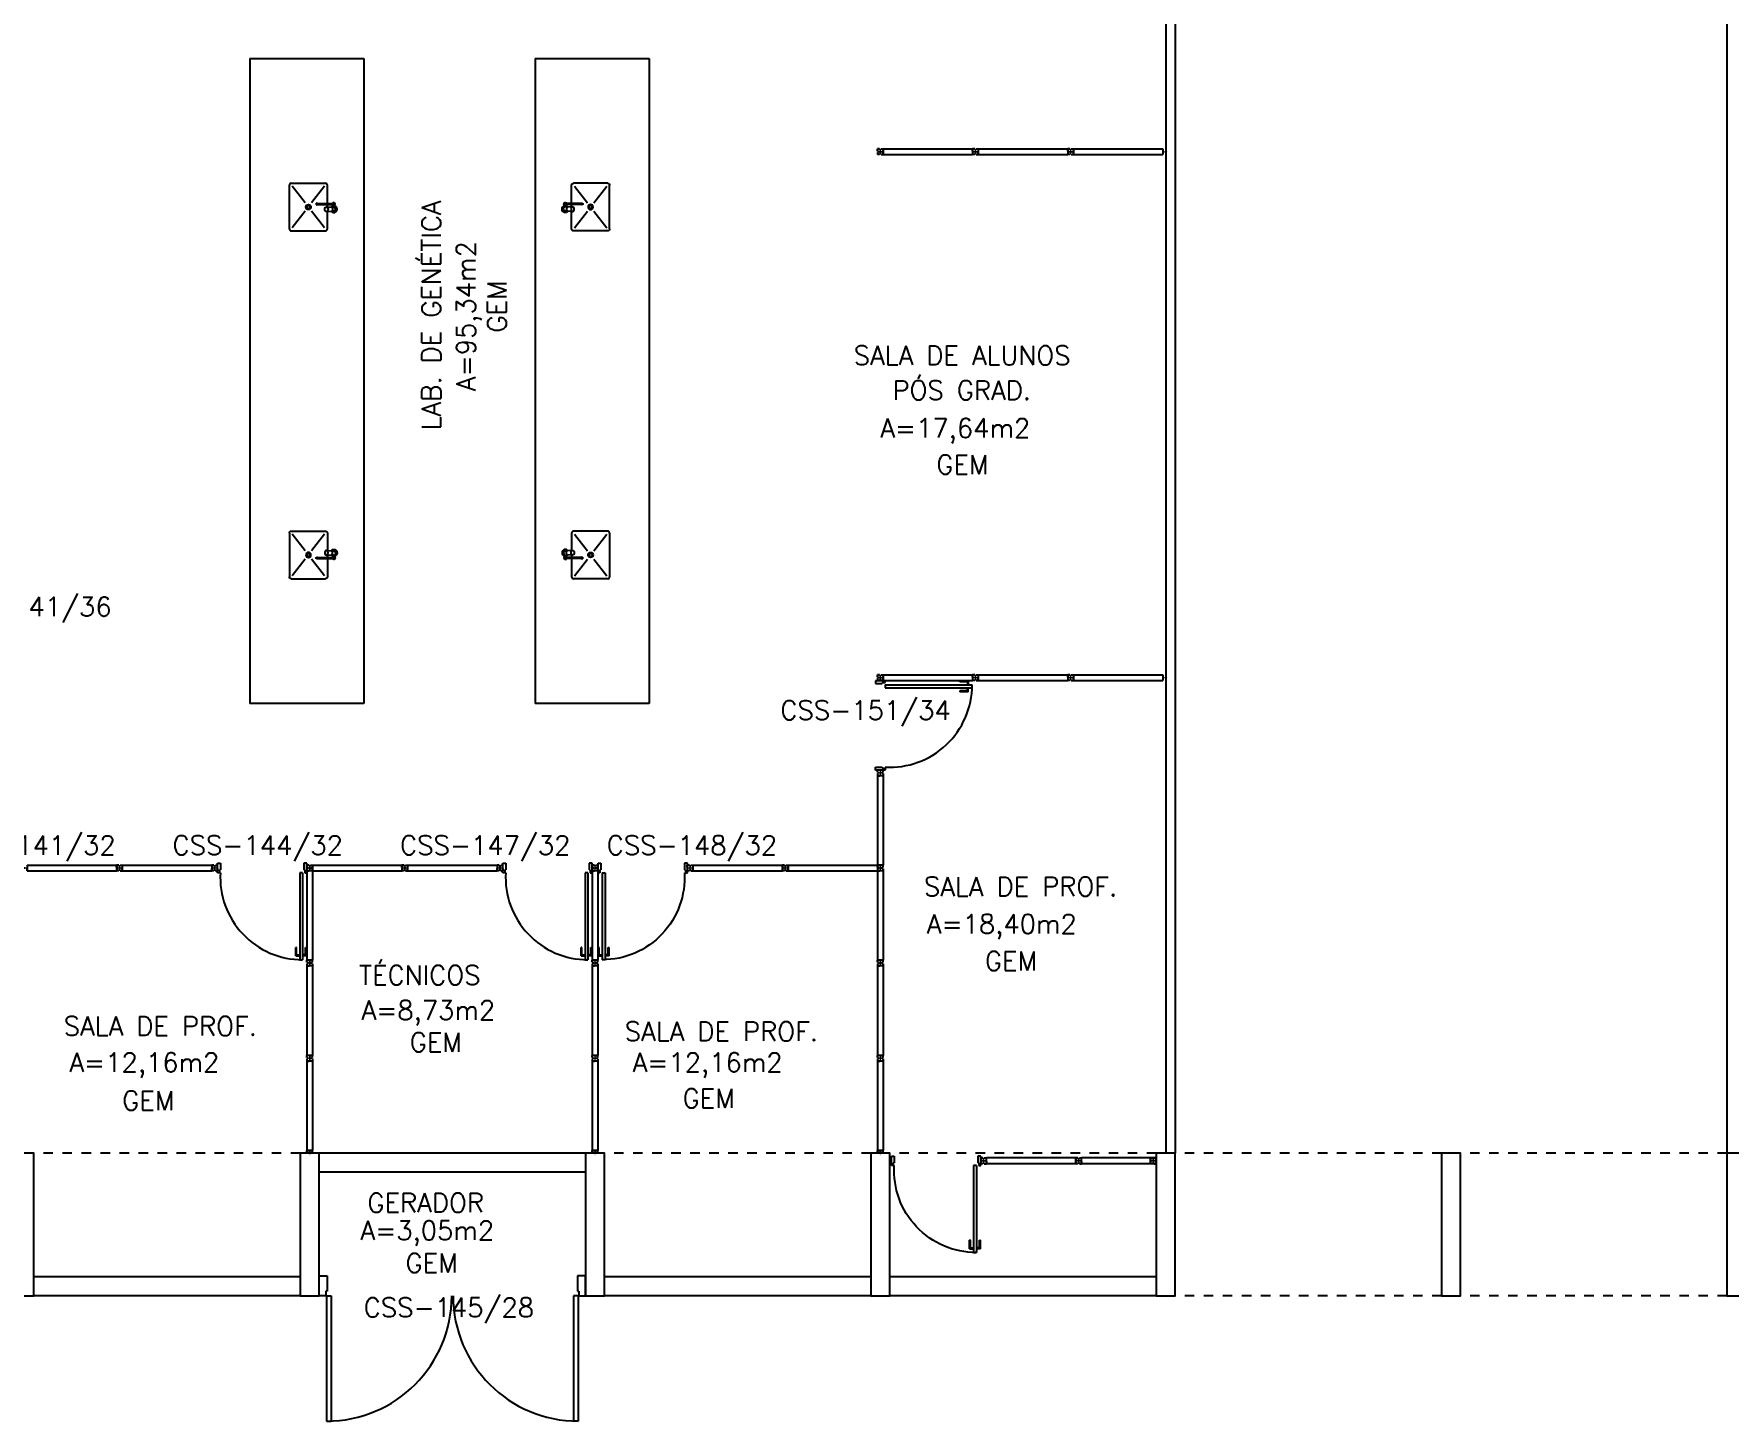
# Model space of a CAD drawing. Extents: x -248 to -11, y 347 to 447.
# Drawn here: x -93.07 to -75.24, y 387.75 to 402.34 of the extents above; entities that cross this region are included whole.
import ezdxf
from ezdxf.enums import TextEntityAlignment as Align

# ---------------------------------------------------------------- set-up
doc = ezdxf.new("R2010")
doc.units = 0
doc.header["$LTSCALE"] = 0.02
doc.header["$MEASUREMENT"] = 0
doc.linetypes.add('HIDDEN2', pattern=[0.1875, 0.125, -0.0625])
doc.layers.get('0').update_dxf_attribs({"linetype": 'CONTINUOUS'})
for name, color, linetype in [('ALV', 2, 'CONTINUOUS'), ('AREA', 2, 'CONTINUOUS'), ('BANC', 2, 'CONTINUOUS'), ('DIV', 2, 'CONTINUOUS'), ('EQUIP', 1, 'CONTINUOUS'), ('ESQ', 1, 'CONTINUOUS'), ('ESTR', 3, 'CONTINUOUS'), ('PROJ', 1, 'HIDDEN2'), ('TEXT_CENTRO_CUSTO', 1, 'CONTINUOUS'), ('TEXTO', 2, 'CONTINUOUS'), ('TEXTO-ENDEREÇO', 2, 'CONTINUOUS')]:
    doc.layers.add(name, color=color, linetype=linetype)
doc.styles.add('UNB-100', font='simplex.shx', dxfattribs={"height": 0.2})
doc.styles.add('UNB-100-1', font='simplex.shx', dxfattribs={"height": 0.2})

# ---------------------------------------------------------------- blocks, each defined once
blk = doc.blocks.new('PILAR-SSS')
blk.add_lwpolyline([(0.003, -42.962), (0.003, -44.462), (0.203, -44.462), (0.203, -42.962)], close=True)
blk = doc.blocks.new('PDV2E-SSS')
at = {"layer": 'DIV'}
for p, q in [((0.034, 0.925), (0.034, 0.835)), ((0.034, 0.925), (0.074, 0.925)), ((0.044, 0.915), (0.044, 0.835)), ((0.044, 0.915), (0.074, 0.915)), ((0.076, 0.05), (0.076, 0.965)), ((0.106, 0.965), (0.076, 0.965)), ((0.106, 0.05), (0.106, 0.965)), ((0.148, 0.925), (0.108, 0.925)), ((0.138, 0.915), (0.108, 0.915)), ((0.138, 0.915), (0.138, 0.835)), ((0.148, 0.925), (0.148, 0.835)), ((0.044, 0.835), (0.034, 0.835)), ((0.138, 0.835), (0.148, 0.835)), ((0.031, 0.05), (0.031, -0.05)), ((0.051, 0.05), (0.031, 0.05)), ((0.051, 0.02), (0.051, 0.05)), ((0.051, 0.02), (0.061, 0.02)), ((0.061, -0.05), (0.061, 0.02)), ((0.076, 0.05), (0.106, 0.05)), ((0.95, 0.02), (0.94, 0.02)), ((0.94, -0.05), (0.94, 0.02)), ((0.95, 0.02), (0.95, 0.05)), ((0.95, 0.05), (0.97, 0.05)), ((0.97, 0.05), (0.97, 0.035)), ((0.97, 0.035), (0.97, -0.035)), ((0.031, -0.05), (0.061, -0.05)), ((0.97, -0.05), (0.94, -0.05)), ((0.97, -0.035), (0.97, -0.05))]:
    blk.add_line(p, q, dxfattribs=at)
at = {"layer": 'DIV', "color": 1}
blk.add_arc((0.076, 0.1), 0.865, 356.6786, 90, dxfattribs=at)
blk = doc.blocks.new('DIV-SSS')
for p, q in [((-0.005, 0), (0.005, 0)), ((0, 0.005), (0, -0.005)), ((-0.03, -0.03), (-0.03, -0.97)), ((0.03, -0.03), (-0.03, -0.03)), ((-0.03, -0.03), (-0.009, -0.03)), ((-0.009, -0.03), (-0.027, -0.03)), ((-0.006, -0.02), (0.006, -0.02)), ((-0.006, -0.02), (-0.006, -0.03)), ((-0.005, -0.022), (0.005, -0.022)), ((-0.005, -0.022), (-0.005, -0.029)), ((0.005, -0.029), (-0.005, -0.029)), ((0.005, -0.03), (-0.005, -0.03)), ((0.005, -0.022), (0.005, -0.029)), ((0.006, -0.02), (0.006, -0.03)), ((0.03, -0.03), (0.03, -0.97)), ((0.03, -0.97), (-0.03, -0.97)), ((0.007, -0.999), (-0.007, -0.999)), ((-0.006, -0.98), (-0.006, -0.97)), ((-0.006, -0.98), (0.006, -0.98)), ((0.005, -0.97), (-0.005, -0.97)), ((0, -0.991), (0, -1.006)), ((0.006, -0.98), (0.006, -0.97))]:
    blk.add_line(p, q)
blk = doc.blocks.new('DIVMT-SSS')
for p, q in [((-0.03, 0.008), (-0.03, 0.03)), ((-0.006, 0.03), (-0.03, 0.03)), ((-0.03, 0.008), (-0.02, 0.008)), ((-0.02, -0.008), (-0.02, 0.008)), ((-0.006, 0.02), (-0.006, 0.03)), ((0.006, 0.02), (-0.006, 0.02)), ((-0.005, 0), (0.005, 0)), ((0.005, 0), (-0.005, 0)), ((0, 0.005), (0, -0.005)), ((0, -0.005), (0, 0.005)), ((0.006, 0.03), (0.03, 0.03)), ((0.006, 0.02), (0.006, 0.03)), ((0.03, 0.008), (0.02, 0.008)), ((0.02, -0.008), (0.02, 0.008)), ((0.03, 0.008), (0.03, 0.03)), ((-0.03, -0.008), (-0.03, -0.03)), ((-0.03, -0.008), (-0.02, -0.008)), ((-0.03, -0.03), (-0.03, -0.97)), ((-0.03, -0.03), (-0.009, -0.03)), ((0.03, -0.03), (-0.03, -0.03)), ((-0.03, -0.03), (-0.006, -0.03)), ((-0.009, -0.03), (-0.027, -0.03)), ((-0.006, -0.02), (-0.006, -0.03)), ((-0.006, -0.02), (0.006, -0.02)), ((-0.006, -0.02), (-0.006, -0.03)), ((0.006, -0.02), (-0.006, -0.02)), ((0.005, -0.03), (-0.005, -0.03)), ((0.006, -0.02), (0.006, -0.03)), ((0.006, -0.02), (0.006, -0.03)), ((0.03, -0.03), (0.006, -0.03)), ((0.03, -0.008), (0.02, -0.008)), ((0.03, -0.008), (0.03, -0.03)), ((0.03, -0.03), (0.03, -0.97)), ((0.03, -0.97), (-0.03, -0.97)), ((-0.006, -0.98), (-0.006, -0.97)), ((-0.006, -0.98), (0.006, -0.98)), ((0.006, -1.001), (-0.006, -1.001)), ((0.005, -0.97), (-0.005, -0.97)), ((0, -0.994), (0, -1.007)), ((0, -1.02), (0, -1.021)), ((0.006, -0.98), (0.006, -0.97))]:
    blk.add_line(p, q)
blk = doc.blocks.new('MTINI-SSS')
for p, q in [((-0.03, 0.008), (-0.03, 0.028)), ((-0.03, 0.028), (-0.008, 0.028)), ((-0.03, 0.008), (-0.02, 0.008)), ((-0.02, 0), (-0.02, 0.008)), ((-0.001, 0), (-0.02, 0)), ((-0.008, 0.019), (-0.008, 0.028)), ((0.008, 0.019), (-0.008, 0.019)), ((0.005, 0), (-0.005, 0)), ((0.02, 0), (-0.001, 0)), ((0, -0.005), (0, 0.005)), ((0.008, 0.019), (0.008, 0.028)), ((0.03, 0.028), (0.008, 0.028)), ((0.03, 0.008), (0.02, 0.008)), ((0.02, 0), (0.02, 0.008)), ((0.03, 0.008), (0.03, 0.028))]:
    blk.add_line(p, q)
blk = doc.blocks.new('MTT-SSS')
for p, q in [((-0.008, 0.03), (-0.03, 0.03)), ((-0.03, 0.03), (-0.03, 0.006)), ((-0.0185, 0.006), (-0.03, 0.006)), ((-0.0185, -0.006), (-0.0185, 0.006)), ((-0.008, 0.03), (-0.008, 0.02)), ((-0.008, 0.02), (0.008, 0.02)), ((-0.0051, 0), (0.0051, 0)), ((0, -0.0051), (0, 0.0051)), ((0.008, 0.03), (0.03, 0.03)), ((0.008, 0.03), (0.008, 0.02)), ((0.0205, -0.006), (0.0205, 0.006)), ((0.0205, 0.006), (0.03, 0.006)), ((0.03, 0.006), (0.03, 0.03)), ((-0.03, -0.03), (-0.03, -0.006)), ((-0.0185, -0.006), (-0.03, -0.006)), ((-0.008, -0.03), (-0.03, -0.03)), ((-0.008, -0.02), (0.008, -0.02)), ((-0.008, -0.03), (-0.008, -0.02)), ((0.008, -0.03), (0.008, -0.02)), ((0.008, -0.03), (0.03, -0.03)), ((0.0205, -0.006), (0.03, -0.006)), ((0.03, -0.006), (0.03, -0.03))]:
    blk.add_line(p, q)
blk = doc.blocks.new('INOXA1-P-SSS')
for p, q in [((0.12, 0.23), (0.12, 0.047)), ((0.22, 0.25), (0.14, 0.25)), ((0.15, 0.22), (0.287, 0.043)), ((0.5, 0.25), (0.22, 0.25)), ((0.353, 0.043), (0.49, 0.22)), ((0.52, 0.23), (0.52, -0.23)), ((0.043, 0.008), (0.043, -0.022)), ((0.062, 0.04), (0.071, 0.04)), ((0.131, 0.048), (0.076, 0.043)), ((0.131, -0.002), (0.076, 0.003)), ((0.22, -0.027), (0.054, -0.027)), ((0.22, -0.037), (0.054, -0.037)), ((0.063, -0.003), (0.063, -0.021)), ((0.12, -0.001), (0.12, -0.027)), ((0.12, -0.037), (0.12, -0.23)), ((0.15, -0.22), (0.287, -0.043)), ((0.231, -0.027), (0.22, -0.027)), ((0.231, -0.037), (0.22, -0.037)), ((0.353, -0.043), (0.49, -0.22)), ((0.22, -0.25), (0.14, -0.25)), ((0.5, -0.25), (0.22, -0.25))]:
    blk.add_line(p, q)
blk.add_lwpolyline([(0.076, 0.003), (0.072, 0.004), (0.069, 0.009), (0.067, 0.015), (0.066, 0.023), (0.067, 0.031), (0.069, 0.037), (0.072, 0.042), (0.076, 0.043)])
blk.add_lwpolyline([(0.131, 0.048), (0.137, 0.046), (0.143, 0.041), (0.147, 0.033), (0.148, 0.023), (0.147, 0.013), (0.143, 0.006), (0.137, 0), (0.131, -0.002), (0.125, 0), (0.119, 0.006), (0.115, 0.013), (0.114, 0.023), (0.115, 0.033), (0.119, 0.041), (0.125, 0.046)], close=True)
for radius in [0.0266, 0.0163]:
    blk.add_circle((0.32, 0), radius)
for centre, radius, start, end in [((0.14, 0.23), 0.02, 90, 180), ((0.5, 0.23), 0.02, 360, 90), ((0.054, 0.023), 0.0349, 36.1705, 252.2568), ((0.054, 0.023), 0.0189, 62.7367, 235.7375), ((0.073, -0.003), 0.01, 102.8285, 180), ((0.054, 0.023), 0.0349, 285.5373, 323.9987), ((0.054, -0.032), 0.0145, 20.161, 339.839), ((0.054, -0.032), 0.005, 90.0037, 269.9963), ((0.231, -0.032), 0.00738, 222.6559, 137.3441), ((0.231, -0.032), 0.005, 269.9935, 90.0065), ((0.14, -0.23), 0.02, 180, 270), ((0.5, -0.23), 0.02, 270, 360)]:
    blk.add_arc(centre, radius, start, end)
blk = doc.blocks.new('PTDP-SSS')
for p, q in [((0.055, 1.015), (0.09, 1.015)), ((0.055, 0.075), (0.055, 1.015)), ((0.09, 0.075), (0.09, 1.015)), ((1.91, 0.075), (1.91, 1.015)), ((1.945, 1.015), (1.91, 1.015)), ((1.945, 0.075), (1.945, 1.015)), ((0.05, 0.075), (0, 0.075)), ((0, 0.075), (0, -0.075)), ((0.05, 0.04), (0.05, 0.075)), ((0.06, 0.04), (0.05, 0.04)), ((0.055, 0.075), (0.09, 0.075)), ((0.06, -0.075), (0.06, 0.04)), ((1.945, 0.075), (1.91, 0.075)), ((1.94, -0.075), (1.94, 0.04)), ((1.94, 0.04), (1.95, 0.04)), ((1.95, 0.04), (1.95, 0.075)), ((1.95, 0.075), (2, 0.075)), ((2, 0.075), (2, -0.075)), ((0, -0.075), (0.06, -0.075)), ((2, -0.075), (1.94, -0.075))]:
    blk.add_line(p, q)
for centre, start, end in [((0.055, 0.075), 0, 90), ((1.945, 0.075), 90, 180)]:
    blk.add_arc(centre, 0.94, start, end)
blk = doc.blocks.new('PDV2D-SSS')
for p, q in [((-0.148, 0.925), (-0.108, 0.925)), ((-0.148, 0.925), (-0.148, 0.835)), ((-0.138, 0.915), (-0.108, 0.915)), ((-0.138, 0.915), (-0.138, 0.835)), ((-0.106, 0.965), (-0.076, 0.965)), ((-0.106, 0.05), (-0.106, 0.965)), ((-0.076, 0.05), (-0.076, 0.965)), ((-0.034, 0.925), (-0.074, 0.925)), ((-0.044, 0.915), (-0.074, 0.915)), ((-0.044, 0.915), (-0.044, 0.835)), ((-0.034, 0.925), (-0.034, 0.835)), ((-0.138, 0.835), (-0.148, 0.835)), ((-0.044, 0.835), (-0.034, 0.835)), ((-0.95, 0.05), (-0.97, 0.05)), ((-0.97, 0.05), (-0.97, 0.035)), ((-0.97, 0.035), (-0.97, -0.035)), ((-0.95, 0.02), (-0.95, 0.05)), ((-0.95, 0.02), (-0.94, 0.02)), ((-0.94, -0.05), (-0.94, 0.02)), ((-0.076, 0.05), (-0.106, 0.05)), ((-0.051, 0.02), (-0.061, 0.02)), ((-0.061, -0.05), (-0.061, 0.02)), ((-0.051, 0.05), (-0.031, 0.05)), ((-0.051, 0.02), (-0.051, 0.05)), ((-0.031, 0.05), (-0.031, -0.05)), ((-0.97, -0.035), (-0.97, -0.05)), ((-0.97, -0.05), (-0.94, -0.05)), ((-0.031, -0.05), (-0.061, -0.05))]:
    blk.add_line(p, q)
at = {"color": 1}
blk.add_arc((-0.076, 0.1), 0.865, 90, 183.3214, dxfattribs=at)
blk = doc.blocks.new('MTT')
for p, q in [((-0.008, 0.03), (-0.03, 0.03)), ((-0.03, 0.03), (-0.03, 0.006)), ((-0.0185, 0.006), (-0.03, 0.006)), ((-0.0185, -0.006), (-0.0185, 0.006)), ((-0.008, 0.03), (-0.008, 0.02)), ((-0.008, 0.02), (0.008, 0.02)), ((-0.0051, 0), (0.0051, 0)), ((0, -0.0051), (0, 0.0051)), ((0.008, 0.03), (0.03, 0.03)), ((0.008, 0.03), (0.008, 0.02)), ((0.0205, -0.006), (0.0205, 0.006)), ((0.0205, 0.006), (0.03, 0.006)), ((0.03, 0.006), (0.03, 0.03)), ((-0.03, -0.03), (-0.03, -0.006)), ((-0.0185, -0.006), (-0.03, -0.006)), ((-0.008, -0.03), (-0.03, -0.03)), ((-0.008, -0.02), (0.008, -0.02)), ((-0.008, -0.03), (-0.008, -0.02)), ((0.008, -0.03), (0.008, -0.02)), ((0.008, -0.03), (0.03, -0.03)), ((0.0205, -0.006), (0.03, -0.006)), ((0.03, -0.006), (0.03, -0.03))]:
    blk.add_line(p, q)

msp = doc.modelspace()

# ---------------------------------------------------------------- linework, layer by layer
msp.add_line((-82.1, 390.488), (-82.101, 390.488))
at = {"layer": 'ALV'}
for p, q in [((-87.266, 390.567), (-90.066, 390.567)), ((-87.266, 390.367), (-90.066, 390.367)), ((-90.266, 389.267), (-93.066, 389.267)), ((-84.266, 389.267), (-87.066, 389.267)), ((-81.266, 389.267), (-84.066, 389.267)), ((-90.266, 389.067), (-93.066, 389.067)), ((-84.266, 389.067), (-87.066, 389.067)), ((-81.266, 389.067), (-84.066, 389.067))]:
    msp.add_line(p, q, dxfattribs=at)
at = {"layer": 'BANC'}
for p, q in [((-90.796, 402.076), (-90.796, 395.297)), ((-90.796, 402.076), (-89.596, 402.076)), ((-89.596, 402.076), (-89.596, 395.297)), ((-87.796, 402.076), (-87.796, 395.297)), ((-87.796, 402.076), (-86.596, 402.076)), ((-86.596, 402.076), (-86.596, 395.297)), ((-89.596, 395.297), (-90.796, 395.297)), ((-86.596, 395.297), (-87.796, 395.297))]:
    msp.add_line(p, q, dxfattribs=at)
at = {"layer": 'DIV'}
for p, q in [((-82.051, 390.458), (-82.051, 390.518)), ((-81.266, 390.518), (-82.051, 390.518)), ((-81.326, 390.518), (-81.326, 390.497)), ((-81.326, 390.458), (-81.326, 390.518)), ((-81.304, 390.518), (-81.326, 390.518)), ((-81.326, 390.518), (-81.326, 390.494)), ((-81.326, 390.497), (-81.326, 390.515)), ((-81.304, 390.518), (-81.304, 390.508)), ((-81.288, 390.518), (-81.266, 390.518)), ((-81.288, 390.518), (-81.288, 390.508)), ((-81.266, 390.494), (-81.266, 390.518)), ((-82.074, 390.488), (-82.088, 390.488)), ((-82.081, 390.482), (-82.081, 390.494)), ((-82.06, 390.494), (-82.06, 390.482)), ((-82.06, 390.494), (-82.051, 390.494)), ((-82.06, 390.482), (-82.051, 390.482)), ((-82.051, 390.483), (-82.051, 390.493)), ((-81.266, 390.458), (-82.051, 390.458)), ((-81.317, 390.494), (-81.326, 390.494)), ((-81.317, 390.494), (-81.326, 390.494)), ((-81.326, 390.483), (-81.326, 390.493)), ((-81.317, 390.482), (-81.326, 390.482)), ((-81.326, 390.458), (-81.326, 390.482)), ((-81.317, 390.482), (-81.326, 390.482)), ((-81.304, 390.458), (-81.326, 390.458)), ((-81.317, 390.494), (-81.317, 390.482)), ((-81.317, 390.482), (-81.317, 390.494)), ((-81.304, 390.508), (-81.288, 390.508)), ((-81.304, 390.458), (-81.304, 390.468)), ((-81.304, 390.468), (-81.288, 390.468)), ((-81.291, 390.488), (-81.302, 390.488)), ((-81.302, 390.488), (-81.291, 390.488)), ((-81.296, 390.493), (-81.296, 390.483)), ((-81.296, 390.483), (-81.296, 390.493)), ((-81.288, 390.458), (-81.288, 390.468)), ((-81.288, 390.458), (-81.266, 390.458)), ((-81.276, 390.494), (-81.266, 390.494)), ((-81.276, 390.482), (-81.276, 390.494)), ((-81.276, 390.482), (-81.266, 390.482)), ((-81.266, 390.482), (-81.266, 390.458))]:
    msp.add_line(p, q, dxfattribs=at)
at = {"layer": 'ESQ'}
for p, q in [((-81.166, 405.577), (-81.166, 390.567)), ((-81.066, 405.577), (-81.066, 390.567)), ((-75.266, 405.577), (-75.266, 390.567))]:
    msp.add_line(p, q, dxfattribs=at)
at = {"layer": 'PROJ'}
for p, q in [((-90.266, 390.567), (-93.066, 390.567)), ((-84.266, 390.567), (-87.066, 390.567)), ((-81.266, 390.567), (-84.066, 390.567)), ((-78.266, 390.567), (-81.066, 390.567)), ((-75.266, 390.567), (-78.066, 390.567)), ((-78.266, 389.067), (-81.066, 389.067)), ((-75.266, 389.067), (-78.066, 389.067))]:
    msp.add_line(p, q, dxfattribs=at)

# ---------------------------------------------------------------- block references
at = {"layer": 'DIV'}
for name, p, rotation in [('DIVMT-SSS', (-84.167, 401.097), 89.99999997649687), ('DIVMT-SSS', (-83.167, 401.097), 89.99999997649687), ('DIVMT-SSS', (-82.167, 401.097), 89.99999997649687), ('PDV2E-SSS', (-84.167, 395.567), 269.9999999764969), ('DIVMT-SSS', (-84.167, 395.567), 89.99999997649687), ('DIVMT-SSS', (-83.167, 395.567), 89.99999997649687), ('DIVMT-SSS', (-82.167, 395.567), 89.99999997649687), ('DIVMT-SSS', (-84.166, 394.567), 359.9999999764968), ('DIV-SSS', (-93.166, 393.567), 89.99999997649687), ('DIVMT-SSS', (-92.167, 393.567), 89.99999997649687), ('PDV2E-SSS', (-90.166, 393.567), 179.9999999764969), ('DIVMT-SSS', (-90.166, 393.567), 359.9999999764968), ('DIV-SSS', (-90.166, 393.567), 89.99999997649687), ('DIVMT-SSS', (-89.167, 393.567), 89.99999997649687), ('PDV2E-SSS', (-87.166, 393.567), 179.9999999764969), ('DIVMT-SSS', (-87.166, 393.567), 359.9999999764968), ('DIVMT-SSS', (-86.167, 393.567), 89.99999997649687), ('DIVMT-SSS', (-85.167, 393.567), 89.99999997649687), ('DIVMT-SSS', (-84.166, 393.567), 359.9999999764968), ('DIVMT-SSS', (-90.166, 392.567), 359.9999999764968), ('DIVMT-SSS', (-87.166, 392.567), 359.9999999764968), ('DIVMT-SSS', (-84.166, 392.567), 359.9999999764968), ('DIVMT-SSS', (-90.166, 391.567), 359.9999999764968), ('DIVMT-SSS', (-87.166, 391.567), 359.9999999764968), ('DIVMT-SSS', (-84.166, 391.567), 359.9999999764968), ('MTINI-SSS', (-90.166, 390.567), 359.9999999764968), ('MTINI-SSS', (-87.166, 390.567), 359.9999999764968), ('MTINI-SSS', (-84.166, 390.567), 359.9999999764968), ('DIVMT-SSS', (-82.081, 390.488), 269.9999999764969)]:
    msp.add_blockref(name, p, dxfattribs=dict(at, rotation=rotation))
for name, p in [('MTT-SSS', (-91.166, 393.567)), ('MTT-SSS', (-88.166, 393.567)), ('MTT-SSS', (-85.166, 393.567)), ('MTT', (-83.082, 390.488))]:
    msp.add_blockref(name, p, dxfattribs=at)
at = {"layer": 'DIV', "xscale": -1}
for name, p, rotation in [('PDV2E-SSS', (-87.166, 393.567), 180.0000000235031), ('PDV2D-SSS', (-83.081, 390.488), 180.0000000235017)]:
    msp.add_blockref(name, p, dxfattribs=dict(at, rotation=rotation))
at = {"layer": 'EQUIP'}
for p, rotation in [((-89.86, 400.516), 179.9999998354781), ((-87.533, 396.858), 359.9999998354781)]:
    msp.add_blockref('INOXA1-P-SSS', p, dxfattribs=dict(at, rotation=rotation))
at = {"layer": 'EQUIP', "xscale": -1}
for p, rotation in [((-87.533, 400.516), 180.0000001645219), ((-89.86, 396.858), 1.645219160906209e-07)]:
    msp.add_blockref('INOXA1-P-SSS', p, dxfattribs=dict(at, rotation=rotation))
at = {"layer": 'ESQ', "xscale": 1.399996786196233, "yscale": 1.399996786196198, "zscale": 1.39999678619623, "rotation": 179.9999999764992}
msp.add_blockref('PTDP-SSS', (-87.266, 389.172), dxfattribs=at)
at = {"layer": 'ESTR'}
for p in [(-93.269, 433.53), (-90.269, 433.53), (-87.269, 433.53), (-84.269, 433.53), (-81.269, 433.53), (-78.269, 433.53), (-75.269, 433.53)]:
    msp.add_blockref('PILAR-SSS', p, dxfattribs=at)

# ---------------------------------------------------------------- texts
at = {"layer": 'AREA', "style": 'UNB-100'}
msp.add_text('A=95,34m2', height=0.2, rotation=90, dxfattribs=at).set_placement((-88.423, 398.581))
for s, p in [('A=17,64m2', (-84.168, 398.092)), ('A=18,40m2', (-83.679, 392.879)), ('A=8,73m2', (-89.622, 391.972)), ('A=12,16m2', (-92.694, 391.423)), ('A=12,16m2', (-86.772, 391.423)), ('A=3,05m2', (-89.633, 389.656))]:
    msp.add_text(s, height=0.2, dxfattribs=at).set_placement(p)
at = {"layer": 'TEXT_CENTRO_CUSTO', "style": 'UNB-100'}
msp.add_text('GEM', height=0.2, rotation=90, dxfattribs=at).set_placement((-88.097, 399.471), align=Align.CENTER)
for p in [(-83.304, 397.708), (-82.793, 392.489), (-88.841, 391.635), (-85.972, 391.045), (-91.864, 391.022), (-88.885, 389.313)]:
    msp.add_text('GEM', height=0.2, dxfattribs=at).set_placement(p, align=Align.CENTER)
at = {"layer": 'TEXTO', "style": 'UNB-100'}
msp.add_text('LAB. DE GENÉTICA', height=0.2, rotation=90, dxfattribs=at).set_placement((-88.789, 398.17))
for s, p in [('SALA DE ALUNOS', (-84.447, 398.856)), ('PÓS GRAD.', (-84.04, 398.49)), ('SALA DE PROF.', (-83.709, 393.272)), ('TÉCNICOS', (-89.648, 392.34)), ('SALA DE PROF.', (-92.753, 391.804)), ('SALA DE PROF.', (-86.854, 391.748)), ('GERADOR', (-89.56, 389.947))]:
    msp.add_text(s, height=0.2, dxfattribs=at).set_placement(p)
at = {"layer": 'TEXTO-ENDEREÇO', "style": 'UNB-100-1'}
for s, p in [('CSS-141/36', (-93.145, 396.214)), ('CSS-151/34', (-84.322, 395.126)), ('CSS-141/32', (-93.102, 393.706)), ('CSS-144/32', (-90.713, 393.706)), ('CSS-147/32', (-88.321, 393.706)), ('CSS-148/32', (-86.148, 393.706)), ('CSS-145/28', (-88.703, 388.846))]:
    msp.add_text(s, height=0.2, rotation=360, dxfattribs=at).set_placement(p, align=Align.CENTER)

doc.saveas('drawing.dxf')
